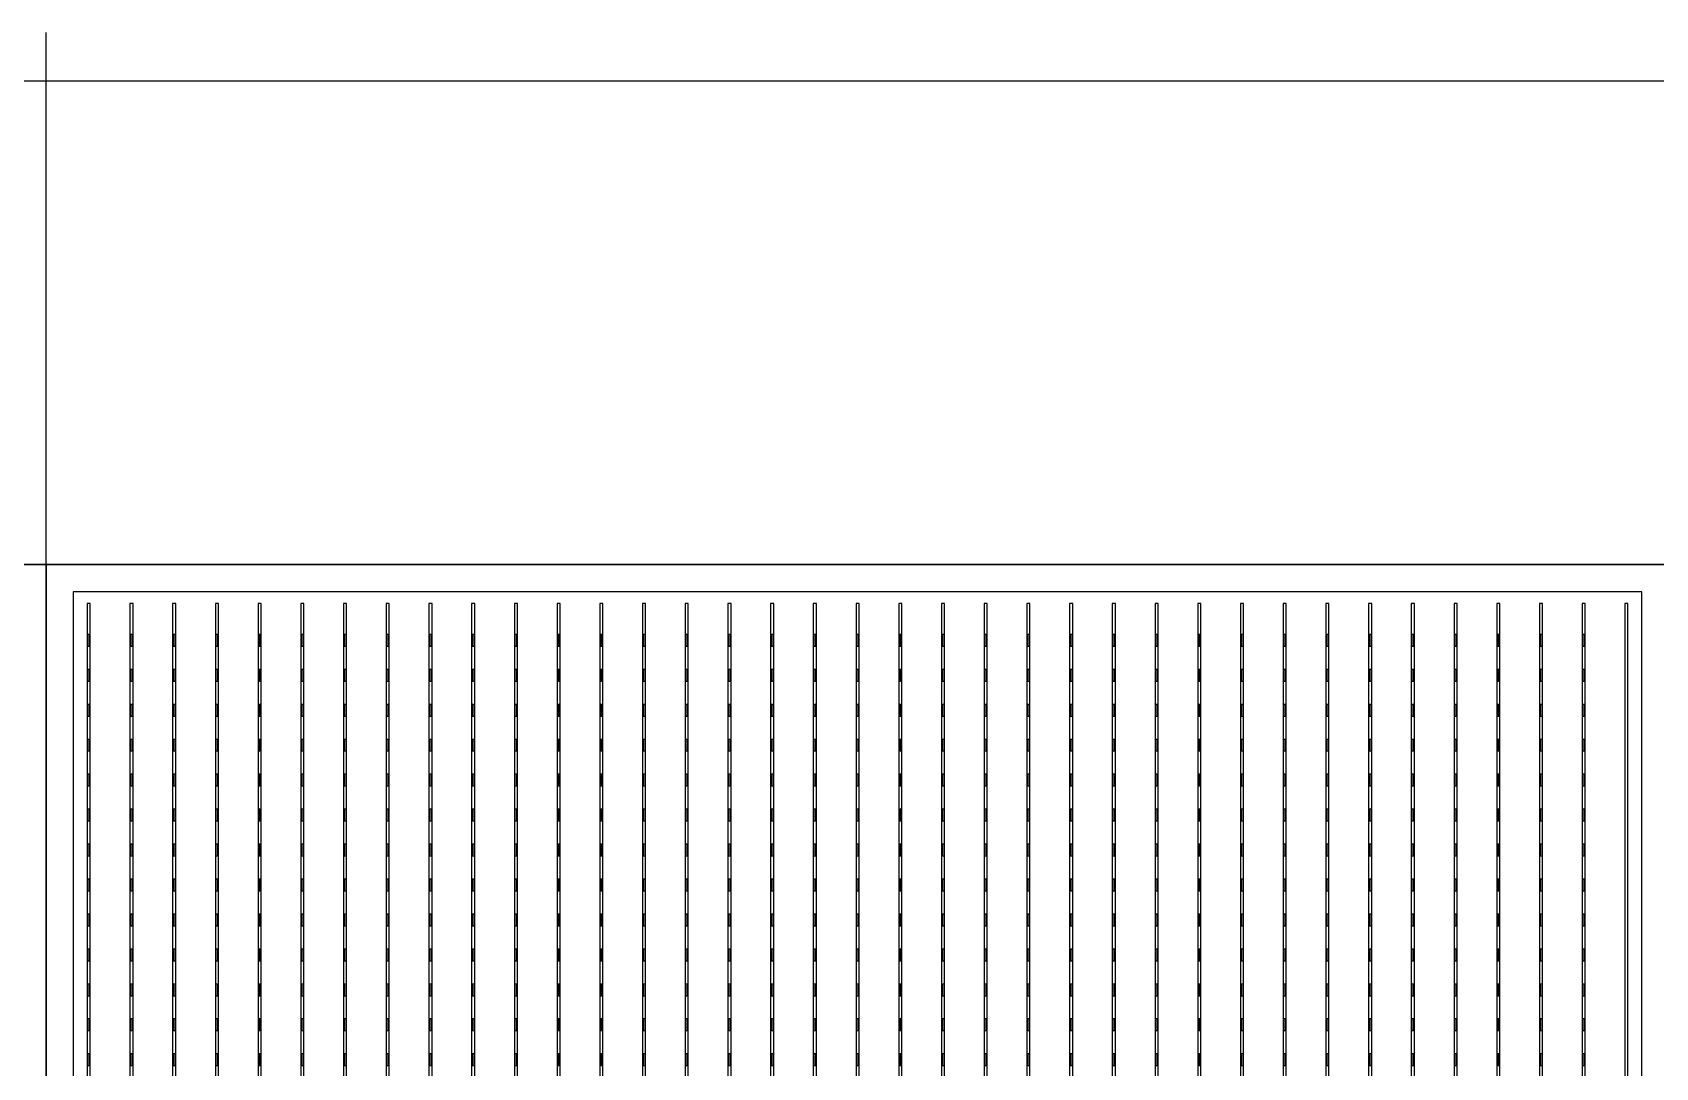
# Model space of a CAD drawing. Header units: millimetres. Extents: x -18 to 142, y -7 to 153.
# Drawn here: x 61.99 to 82.89, y 139.32 to 152.65 of the extents above; entities that cross this region are included whole.
import ezdxf

# ---------------------------------------------------------------- set-up
doc = ezdxf.new("R2010")
doc.units = ezdxf.units.MM
for name, color, linetype in [('CELLS', 5, 'Continuous'), ('CONTACT_PADS', 2, 'Continuous'), ('DICING', 4, 'Continuous'), ('FINGERS', 1, 'Continuous'), ('INSULATION', 2, 'Continuous'), ('WAFER', 1, 'Continuous')]:
    doc.layers.add(name, color=color, linetype=linetype)

msp = doc.modelspace()

# ---------------------------------------------------------------- linework, layer by layer
at = {"layer": 'CELLS'}
for points in [[(62.17, 124.9), (62.17, 145.8), (41.27, 145.8), (41.27, 124.9), (62.17, 124.9)], [(83.07, 124.9), (83.07, 145.8), (62.17, 145.8), (62.17, 124.9), (83.07, 124.9)]]:
    msp.add_lwpolyline(points, close=True, dxfattribs=at)
at = {"layer": 'CONTACT_PADS'}
for points in [[(62.733, 144.75), (62.733, 144.9), (62.708, 144.9), (62.708, 144.75), (62.733, 144.75)], [(63.283, 144.75), (63.283, 144.9), (63.258, 144.9), (63.258, 144.75), (63.283, 144.75)], [(63.833, 144.75), (63.833, 144.9), (63.808, 144.9), (63.808, 144.75), (63.833, 144.75)], [(64.383, 144.75), (64.383, 144.9), (64.358, 144.9), (64.358, 144.75), (64.383, 144.75)], [(64.933, 144.75), (64.933, 144.9), (64.908, 144.9), (64.908, 144.75), (64.933, 144.75)], [(65.483, 144.75), (65.483, 144.9), (65.458, 144.9), (65.458, 144.75), (65.483, 144.75)], [(66.033, 144.75), (66.033, 144.9), (66.008, 144.9), (66.008, 144.75), (66.033, 144.75)], [(66.583, 144.75), (66.583, 144.9), (66.558, 144.9), (66.558, 144.75), (66.583, 144.75)], [(67.133, 144.75), (67.133, 144.9), (67.108, 144.9), (67.108, 144.75), (67.133, 144.75)], [(67.683, 144.75), (67.683, 144.9), (67.658, 144.9), (67.658, 144.75), (67.683, 144.75)], [(68.233, 144.75), (68.233, 144.9), (68.208, 144.9), (68.208, 144.75), (68.233, 144.75)], [(68.783, 144.75), (68.783, 144.9), (68.758, 144.9), (68.758, 144.75), (68.783, 144.75)], [(69.333, 144.75), (69.333, 144.9), (69.308, 144.9), (69.308, 144.75), (69.333, 144.75)], [(69.883, 144.75), (69.883, 144.9), (69.858, 144.9), (69.858, 144.75), (69.883, 144.75)], [(70.433, 144.75), (70.433, 144.9), (70.408, 144.9), (70.408, 144.75), (70.433, 144.75)], [(70.983, 144.75), (70.983, 144.9), (70.958, 144.9), (70.958, 144.75), (70.983, 144.75)], [(71.533, 144.75), (71.533, 144.9), (71.508, 144.9), (71.508, 144.75), (71.533, 144.75)], [(72.083, 144.75), (72.083, 144.9), (72.058, 144.9), (72.058, 144.75), (72.083, 144.75)], [(72.633, 144.75), (72.633, 144.9), (72.608, 144.9), (72.608, 144.75), (72.633, 144.75)], [(73.183, 144.75), (73.183, 144.9), (73.158, 144.9), (73.158, 144.75), (73.183, 144.75)], [(73.733, 144.75), (73.733, 144.9), (73.708, 144.9), (73.708, 144.75), (73.733, 144.75)], [(74.283, 144.75), (74.283, 144.9), (74.258, 144.9), (74.258, 144.75), (74.283, 144.75)], [(74.833, 144.75), (74.833, 144.9), (74.808, 144.9), (74.808, 144.75), (74.833, 144.75)], [(75.383, 144.75), (75.383, 144.9), (75.358, 144.9), (75.358, 144.75), (75.383, 144.75)], [(75.933, 144.75), (75.933, 144.9), (75.908, 144.9), (75.908, 144.75), (75.933, 144.75)], [(76.483, 144.75), (76.483, 144.9), (76.458, 144.9), (76.458, 144.75), (76.483, 144.75)], [(77.033, 144.75), (77.033, 144.9), (77.008, 144.9), (77.008, 144.75), (77.033, 144.75)], [(77.583, 144.75), (77.583, 144.9), (77.558, 144.9), (77.558, 144.75), (77.583, 144.75)], [(78.133, 144.75), (78.133, 144.9), (78.108, 144.9), (78.108, 144.75), (78.133, 144.75)], [(78.683, 144.75), (78.683, 144.9), (78.658, 144.9), (78.658, 144.75), (78.683, 144.75)], [(79.233, 144.75), (79.233, 144.9), (79.208, 144.9), (79.208, 144.75), (79.233, 144.75)], [(79.783, 144.75), (79.783, 144.9), (79.758, 144.9), (79.758, 144.75), (79.783, 144.75)], [(80.333, 144.75), (80.333, 144.9), (80.308, 144.9), (80.308, 144.75), (80.333, 144.75)], [(80.883, 144.75), (80.883, 144.9), (80.858, 144.9), (80.858, 144.75), (80.883, 144.75)], [(81.433, 144.75), (81.433, 144.9), (81.408, 144.9), (81.408, 144.75), (81.433, 144.75)], [(81.983, 144.75), (81.983, 144.9), (81.958, 144.9), (81.958, 144.75), (81.983, 144.75)], [(62.733, 144.3), (62.733, 144.45), (62.708, 144.45), (62.708, 144.3), (62.733, 144.3)], [(63.283, 144.3), (63.283, 144.45), (63.258, 144.45), (63.258, 144.3), (63.283, 144.3)], [(63.833, 144.3), (63.833, 144.45), (63.808, 144.45), (63.808, 144.3), (63.833, 144.3)], [(64.383, 144.3), (64.383, 144.45), (64.358, 144.45), (64.358, 144.3), (64.383, 144.3)], [(64.933, 144.3), (64.933, 144.45), (64.908, 144.45), (64.908, 144.3), (64.933, 144.3)], [(65.483, 144.3), (65.483, 144.45), (65.458, 144.45), (65.458, 144.3), (65.483, 144.3)], [(66.033, 144.3), (66.033, 144.45), (66.008, 144.45), (66.008, 144.3), (66.033, 144.3)], [(66.583, 144.3), (66.583, 144.45), (66.558, 144.45), (66.558, 144.3), (66.583, 144.3)], [(67.133, 144.3), (67.133, 144.45), (67.108, 144.45), (67.108, 144.3), (67.133, 144.3)], [(67.683, 144.3), (67.683, 144.45), (67.658, 144.45), (67.658, 144.3), (67.683, 144.3)], [(68.233, 144.3), (68.233, 144.45), (68.208, 144.45), (68.208, 144.3), (68.233, 144.3)], [(68.783, 144.3), (68.783, 144.45), (68.758, 144.45), (68.758, 144.3), (68.783, 144.3)], [(69.333, 144.3), (69.333, 144.45), (69.308, 144.45), (69.308, 144.3), (69.333, 144.3)], [(69.883, 144.3), (69.883, 144.45), (69.858, 144.45), (69.858, 144.3), (69.883, 144.3)], [(70.433, 144.3), (70.433, 144.45), (70.408, 144.45), (70.408, 144.3), (70.433, 144.3)], [(70.983, 144.3), (70.983, 144.45), (70.958, 144.45), (70.958, 144.3), (70.983, 144.3)], [(71.533, 144.3), (71.533, 144.45), (71.508, 144.45), (71.508, 144.3), (71.533, 144.3)], [(72.083, 144.3), (72.083, 144.45), (72.058, 144.45), (72.058, 144.3), (72.083, 144.3)], [(72.633, 144.3), (72.633, 144.45), (72.608, 144.45), (72.608, 144.3), (72.633, 144.3)], [(73.183, 144.3), (73.183, 144.45), (73.158, 144.45), (73.158, 144.3), (73.183, 144.3)], [(73.733, 144.3), (73.733, 144.45), (73.708, 144.45), (73.708, 144.3), (73.733, 144.3)], [(74.283, 144.3), (74.283, 144.45), (74.258, 144.45), (74.258, 144.3), (74.283, 144.3)], [(74.833, 144.3), (74.833, 144.45), (74.808, 144.45), (74.808, 144.3), (74.833, 144.3)], [(75.383, 144.3), (75.383, 144.45), (75.358, 144.45), (75.358, 144.3), (75.383, 144.3)], [(75.933, 144.3), (75.933, 144.45), (75.908, 144.45), (75.908, 144.3), (75.933, 144.3)], [(76.483, 144.3), (76.483, 144.45), (76.458, 144.45), (76.458, 144.3), (76.483, 144.3)], [(77.033, 144.3), (77.033, 144.45), (77.008, 144.45), (77.008, 144.3), (77.033, 144.3)], [(77.583, 144.3), (77.583, 144.45), (77.558, 144.45), (77.558, 144.3), (77.583, 144.3)], [(78.133, 144.3), (78.133, 144.45), (78.108, 144.45), (78.108, 144.3), (78.133, 144.3)], [(78.683, 144.3), (78.683, 144.45), (78.658, 144.45), (78.658, 144.3), (78.683, 144.3)], [(79.233, 144.3), (79.233, 144.45), (79.208, 144.45), (79.208, 144.3), (79.233, 144.3)], [(79.783, 144.3), (79.783, 144.45), (79.758, 144.45), (79.758, 144.3), (79.783, 144.3)], [(80.333, 144.3), (80.333, 144.45), (80.308, 144.45), (80.308, 144.3), (80.333, 144.3)], [(80.883, 144.3), (80.883, 144.45), (80.858, 144.45), (80.858, 144.3), (80.883, 144.3)], [(81.433, 144.3), (81.433, 144.45), (81.408, 144.45), (81.408, 144.3), (81.433, 144.3)], [(81.983, 144.3), (81.983, 144.45), (81.958, 144.45), (81.958, 144.3), (81.983, 144.3)], [(62.733, 143.85), (62.733, 144), (62.708, 144), (62.708, 143.85), (62.733, 143.85)], [(63.283, 143.85), (63.283, 144), (63.258, 144), (63.258, 143.85), (63.283, 143.85)], [(63.833, 143.85), (63.833, 144), (63.808, 144), (63.808, 143.85), (63.833, 143.85)], [(64.383, 143.85), (64.383, 144), (64.358, 144), (64.358, 143.85), (64.383, 143.85)], [(64.933, 143.85), (64.933, 144), (64.908, 144), (64.908, 143.85), (64.933, 143.85)], [(65.483, 143.85), (65.483, 144), (65.458, 144), (65.458, 143.85), (65.483, 143.85)], [(66.033, 143.85), (66.033, 144), (66.008, 144), (66.008, 143.85), (66.033, 143.85)], [(66.583, 143.85), (66.583, 144), (66.558, 144), (66.558, 143.85), (66.583, 143.85)], [(67.133, 143.85), (67.133, 144), (67.108, 144), (67.108, 143.85), (67.133, 143.85)], [(67.683, 143.85), (67.683, 144), (67.658, 144), (67.658, 143.85), (67.683, 143.85)], [(68.233, 143.85), (68.233, 144), (68.208, 144), (68.208, 143.85), (68.233, 143.85)], [(68.783, 143.85), (68.783, 144), (68.758, 144), (68.758, 143.85), (68.783, 143.85)], [(69.333, 143.85), (69.333, 144), (69.308, 144), (69.308, 143.85), (69.333, 143.85)], [(69.883, 143.85), (69.883, 144), (69.858, 144), (69.858, 143.85), (69.883, 143.85)], [(70.433, 143.85), (70.433, 144), (70.408, 144), (70.408, 143.85), (70.433, 143.85)], [(70.983, 143.85), (70.983, 144), (70.958, 144), (70.958, 143.85), (70.983, 143.85)], [(71.533, 143.85), (71.533, 144), (71.508, 144), (71.508, 143.85), (71.533, 143.85)], [(72.083, 143.85), (72.083, 144), (72.058, 144), (72.058, 143.85), (72.083, 143.85)], [(72.633, 143.85), (72.633, 144), (72.608, 144), (72.608, 143.85), (72.633, 143.85)], [(73.183, 143.85), (73.183, 144), (73.158, 144), (73.158, 143.85), (73.183, 143.85)], [(73.733, 143.85), (73.733, 144), (73.708, 144), (73.708, 143.85), (73.733, 143.85)], [(74.283, 143.85), (74.283, 144), (74.258, 144), (74.258, 143.85), (74.283, 143.85)], [(74.833, 143.85), (74.833, 144), (74.808, 144), (74.808, 143.85), (74.833, 143.85)], [(75.383, 143.85), (75.383, 144), (75.358, 144), (75.358, 143.85), (75.383, 143.85)], [(75.933, 143.85), (75.933, 144), (75.908, 144), (75.908, 143.85), (75.933, 143.85)], [(76.483, 143.85), (76.483, 144), (76.458, 144), (76.458, 143.85), (76.483, 143.85)], [(77.033, 143.85), (77.033, 144), (77.008, 144), (77.008, 143.85), (77.033, 143.85)], [(77.583, 143.85), (77.583, 144), (77.558, 144), (77.558, 143.85), (77.583, 143.85)], [(78.133, 143.85), (78.133, 144), (78.108, 144), (78.108, 143.85), (78.133, 143.85)], [(78.683, 143.85), (78.683, 144), (78.658, 144), (78.658, 143.85), (78.683, 143.85)], [(79.233, 143.85), (79.233, 144), (79.208, 144), (79.208, 143.85), (79.233, 143.85)], [(79.783, 143.85), (79.783, 144), (79.758, 144), (79.758, 143.85), (79.783, 143.85)], [(80.333, 143.85), (80.333, 144), (80.308, 144), (80.308, 143.85), (80.333, 143.85)], [(80.883, 143.85), (80.883, 144), (80.858, 144), (80.858, 143.85), (80.883, 143.85)], [(81.433, 143.85), (81.433, 144), (81.408, 144), (81.408, 143.85), (81.433, 143.85)], [(81.983, 143.85), (81.983, 144), (81.958, 144), (81.958, 143.85), (81.983, 143.85)], [(62.733, 143.4), (62.733, 143.55), (62.708, 143.55), (62.708, 143.4), (62.733, 143.4)], [(63.283, 143.4), (63.283, 143.55), (63.258, 143.55), (63.258, 143.4), (63.283, 143.4)], [(63.833, 143.4), (63.833, 143.55), (63.808, 143.55), (63.808, 143.4), (63.833, 143.4)], [(64.383, 143.4), (64.383, 143.55), (64.358, 143.55), (64.358, 143.4), (64.383, 143.4)], [(64.933, 143.4), (64.933, 143.55), (64.908, 143.55), (64.908, 143.4), (64.933, 143.4)], [(65.483, 143.4), (65.483, 143.55), (65.458, 143.55), (65.458, 143.4), (65.483, 143.4)], [(66.033, 143.4), (66.033, 143.55), (66.008, 143.55), (66.008, 143.4), (66.033, 143.4)], [(66.583, 143.4), (66.583, 143.55), (66.558, 143.55), (66.558, 143.4), (66.583, 143.4)], [(67.133, 143.4), (67.133, 143.55), (67.108, 143.55), (67.108, 143.4), (67.133, 143.4)], [(67.683, 143.4), (67.683, 143.55), (67.658, 143.55), (67.658, 143.4), (67.683, 143.4)], [(68.233, 143.4), (68.233, 143.55), (68.208, 143.55), (68.208, 143.4), (68.233, 143.4)], [(68.783, 143.4), (68.783, 143.55), (68.758, 143.55), (68.758, 143.4), (68.783, 143.4)], [(69.333, 143.4), (69.333, 143.55), (69.308, 143.55), (69.308, 143.4), (69.333, 143.4)], [(69.883, 143.4), (69.883, 143.55), (69.858, 143.55), (69.858, 143.4), (69.883, 143.4)], [(70.433, 143.4), (70.433, 143.55), (70.408, 143.55), (70.408, 143.4), (70.433, 143.4)], [(70.983, 143.4), (70.983, 143.55), (70.958, 143.55), (70.958, 143.4), (70.983, 143.4)], [(71.533, 143.4), (71.533, 143.55), (71.508, 143.55), (71.508, 143.4), (71.533, 143.4)], [(72.083, 143.4), (72.083, 143.55), (72.058, 143.55), (72.058, 143.4), (72.083, 143.4)], [(72.633, 143.4), (72.633, 143.55), (72.608, 143.55), (72.608, 143.4), (72.633, 143.4)], [(73.183, 143.4), (73.183, 143.55), (73.158, 143.55), (73.158, 143.4), (73.183, 143.4)], [(73.733, 143.4), (73.733, 143.55), (73.708, 143.55), (73.708, 143.4), (73.733, 143.4)], [(74.283, 143.4), (74.283, 143.55), (74.258, 143.55), (74.258, 143.4), (74.283, 143.4)], [(74.833, 143.4), (74.833, 143.55), (74.808, 143.55), (74.808, 143.4), (74.833, 143.4)], [(75.383, 143.4), (75.383, 143.55), (75.358, 143.55), (75.358, 143.4), (75.383, 143.4)], [(75.933, 143.4), (75.933, 143.55), (75.908, 143.55), (75.908, 143.4), (75.933, 143.4)], [(76.483, 143.4), (76.483, 143.55), (76.458, 143.55), (76.458, 143.4), (76.483, 143.4)], [(77.033, 143.4), (77.033, 143.55), (77.008, 143.55), (77.008, 143.4), (77.033, 143.4)], [(77.583, 143.4), (77.583, 143.55), (77.558, 143.55), (77.558, 143.4), (77.583, 143.4)], [(78.133, 143.4), (78.133, 143.55), (78.108, 143.55), (78.108, 143.4), (78.133, 143.4)], [(78.683, 143.4), (78.683, 143.55), (78.658, 143.55), (78.658, 143.4), (78.683, 143.4)], [(79.233, 143.4), (79.233, 143.55), (79.208, 143.55), (79.208, 143.4), (79.233, 143.4)], [(79.783, 143.4), (79.783, 143.55), (79.758, 143.55), (79.758, 143.4), (79.783, 143.4)], [(80.333, 143.4), (80.333, 143.55), (80.308, 143.55), (80.308, 143.4), (80.333, 143.4)], [(80.883, 143.4), (80.883, 143.55), (80.858, 143.55), (80.858, 143.4), (80.883, 143.4)], [(81.433, 143.4), (81.433, 143.55), (81.408, 143.55), (81.408, 143.4), (81.433, 143.4)], [(81.983, 143.4), (81.983, 143.55), (81.958, 143.55), (81.958, 143.4), (81.983, 143.4)], [(62.733, 142.95), (62.733, 143.1), (62.708, 143.1), (62.708, 142.95), (62.733, 142.95)], [(63.283, 142.95), (63.283, 143.1), (63.258, 143.1), (63.258, 142.95), (63.283, 142.95)], [(63.833, 142.95), (63.833, 143.1), (63.808, 143.1), (63.808, 142.95), (63.833, 142.95)], [(64.383, 142.95), (64.383, 143.1), (64.358, 143.1), (64.358, 142.95), (64.383, 142.95)], [(64.933, 142.95), (64.933, 143.1), (64.908, 143.1), (64.908, 142.95), (64.933, 142.95)], [(65.483, 142.95), (65.483, 143.1), (65.458, 143.1), (65.458, 142.95), (65.483, 142.95)], [(66.033, 142.95), (66.033, 143.1), (66.008, 143.1), (66.008, 142.95), (66.033, 142.95)], [(66.583, 142.95), (66.583, 143.1), (66.558, 143.1), (66.558, 142.95), (66.583, 142.95)], [(67.133, 142.95), (67.133, 143.1), (67.108, 143.1), (67.108, 142.95), (67.133, 142.95)], [(67.683, 142.95), (67.683, 143.1), (67.658, 143.1), (67.658, 142.95), (67.683, 142.95)], [(68.233, 142.95), (68.233, 143.1), (68.208, 143.1), (68.208, 142.95), (68.233, 142.95)], [(68.783, 142.95), (68.783, 143.1), (68.758, 143.1), (68.758, 142.95), (68.783, 142.95)], [(69.333, 142.95), (69.333, 143.1), (69.308, 143.1), (69.308, 142.95), (69.333, 142.95)], [(69.883, 142.95), (69.883, 143.1), (69.858, 143.1), (69.858, 142.95), (69.883, 142.95)], [(70.433, 142.95), (70.433, 143.1), (70.408, 143.1), (70.408, 142.95), (70.433, 142.95)], [(70.983, 142.95), (70.983, 143.1), (70.958, 143.1), (70.958, 142.95), (70.983, 142.95)], [(71.533, 142.95), (71.533, 143.1), (71.508, 143.1), (71.508, 142.95), (71.533, 142.95)], [(72.083, 142.95), (72.083, 143.1), (72.058, 143.1), (72.058, 142.95), (72.083, 142.95)], [(72.633, 142.95), (72.633, 143.1), (72.608, 143.1), (72.608, 142.95), (72.633, 142.95)], [(73.183, 142.95), (73.183, 143.1), (73.158, 143.1), (73.158, 142.95), (73.183, 142.95)], [(73.733, 142.95), (73.733, 143.1), (73.708, 143.1), (73.708, 142.95), (73.733, 142.95)], [(74.283, 142.95), (74.283, 143.1), (74.258, 143.1), (74.258, 142.95), (74.283, 142.95)], [(74.833, 142.95), (74.833, 143.1), (74.808, 143.1), (74.808, 142.95), (74.833, 142.95)], [(75.383, 142.95), (75.383, 143.1), (75.358, 143.1), (75.358, 142.95), (75.383, 142.95)], [(75.933, 142.95), (75.933, 143.1), (75.908, 143.1), (75.908, 142.95), (75.933, 142.95)], [(76.483, 142.95), (76.483, 143.1), (76.458, 143.1), (76.458, 142.95), (76.483, 142.95)], [(77.033, 142.95), (77.033, 143.1), (77.008, 143.1), (77.008, 142.95), (77.033, 142.95)], [(77.583, 142.95), (77.583, 143.1), (77.558, 143.1), (77.558, 142.95), (77.583, 142.95)], [(78.133, 142.95), (78.133, 143.1), (78.108, 143.1), (78.108, 142.95), (78.133, 142.95)], [(78.683, 142.95), (78.683, 143.1), (78.658, 143.1), (78.658, 142.95), (78.683, 142.95)], [(79.233, 142.95), (79.233, 143.1), (79.208, 143.1), (79.208, 142.95), (79.233, 142.95)], [(79.783, 142.95), (79.783, 143.1), (79.758, 143.1), (79.758, 142.95), (79.783, 142.95)], [(80.333, 142.95), (80.333, 143.1), (80.308, 143.1), (80.308, 142.95), (80.333, 142.95)], [(80.883, 142.95), (80.883, 143.1), (80.858, 143.1), (80.858, 142.95), (80.883, 142.95)], [(81.433, 142.95), (81.433, 143.1), (81.408, 143.1), (81.408, 142.95), (81.433, 142.95)], [(81.983, 142.95), (81.983, 143.1), (81.958, 143.1), (81.958, 142.95), (81.983, 142.95)], [(62.733, 142.5), (62.733, 142.65), (62.708, 142.65), (62.708, 142.5), (62.733, 142.5)], [(63.283, 142.5), (63.283, 142.65), (63.258, 142.65), (63.258, 142.5), (63.283, 142.5)], [(63.833, 142.5), (63.833, 142.65), (63.808, 142.65), (63.808, 142.5), (63.833, 142.5)], [(64.383, 142.5), (64.383, 142.65), (64.358, 142.65), (64.358, 142.5), (64.383, 142.5)], [(64.933, 142.5), (64.933, 142.65), (64.908, 142.65), (64.908, 142.5), (64.933, 142.5)], [(65.483, 142.5), (65.483, 142.65), (65.458, 142.65), (65.458, 142.5), (65.483, 142.5)], [(66.033, 142.5), (66.033, 142.65), (66.008, 142.65), (66.008, 142.5), (66.033, 142.5)], [(66.583, 142.5), (66.583, 142.65), (66.558, 142.65), (66.558, 142.5), (66.583, 142.5)], [(67.133, 142.5), (67.133, 142.65), (67.108, 142.65), (67.108, 142.5), (67.133, 142.5)], [(67.683, 142.5), (67.683, 142.65), (67.658, 142.65), (67.658, 142.5), (67.683, 142.5)], [(68.233, 142.5), (68.233, 142.65), (68.208, 142.65), (68.208, 142.5), (68.233, 142.5)], [(68.783, 142.5), (68.783, 142.65), (68.758, 142.65), (68.758, 142.5), (68.783, 142.5)], [(69.333, 142.5), (69.333, 142.65), (69.308, 142.65), (69.308, 142.5), (69.333, 142.5)], [(69.883, 142.5), (69.883, 142.65), (69.858, 142.65), (69.858, 142.5), (69.883, 142.5)], [(70.433, 142.5), (70.433, 142.65), (70.408, 142.65), (70.408, 142.5), (70.433, 142.5)], [(70.983, 142.5), (70.983, 142.65), (70.958, 142.65), (70.958, 142.5), (70.983, 142.5)], [(71.533, 142.5), (71.533, 142.65), (71.508, 142.65), (71.508, 142.5), (71.533, 142.5)], [(72.083, 142.5), (72.083, 142.65), (72.058, 142.65), (72.058, 142.5), (72.083, 142.5)], [(72.633, 142.5), (72.633, 142.65), (72.608, 142.65), (72.608, 142.5), (72.633, 142.5)], [(73.183, 142.5), (73.183, 142.65), (73.158, 142.65), (73.158, 142.5), (73.183, 142.5)], [(73.733, 142.5), (73.733, 142.65), (73.708, 142.65), (73.708, 142.5), (73.733, 142.5)], [(74.283, 142.5), (74.283, 142.65), (74.258, 142.65), (74.258, 142.5), (74.283, 142.5)], [(74.833, 142.5), (74.833, 142.65), (74.808, 142.65), (74.808, 142.5), (74.833, 142.5)], [(75.383, 142.5), (75.383, 142.65), (75.358, 142.65), (75.358, 142.5), (75.383, 142.5)], [(75.933, 142.5), (75.933, 142.65), (75.908, 142.65), (75.908, 142.5), (75.933, 142.5)], [(76.483, 142.5), (76.483, 142.65), (76.458, 142.65), (76.458, 142.5), (76.483, 142.5)], [(77.033, 142.5), (77.033, 142.65), (77.008, 142.65), (77.008, 142.5), (77.033, 142.5)], [(77.583, 142.5), (77.583, 142.65), (77.558, 142.65), (77.558, 142.5), (77.583, 142.5)], [(78.133, 142.5), (78.133, 142.65), (78.108, 142.65), (78.108, 142.5), (78.133, 142.5)], [(78.683, 142.5), (78.683, 142.65), (78.658, 142.65), (78.658, 142.5), (78.683, 142.5)], [(79.233, 142.5), (79.233, 142.65), (79.208, 142.65), (79.208, 142.5), (79.233, 142.5)], [(79.783, 142.5), (79.783, 142.65), (79.758, 142.65), (79.758, 142.5), (79.783, 142.5)], [(80.333, 142.5), (80.333, 142.65), (80.308, 142.65), (80.308, 142.5), (80.333, 142.5)], [(80.883, 142.5), (80.883, 142.65), (80.858, 142.65), (80.858, 142.5), (80.883, 142.5)], [(81.433, 142.5), (81.433, 142.65), (81.408, 142.65), (81.408, 142.5), (81.433, 142.5)], [(81.983, 142.5), (81.983, 142.65), (81.958, 142.65), (81.958, 142.5), (81.983, 142.5)], [(62.733, 142.05), (62.733, 142.2), (62.708, 142.2), (62.708, 142.05), (62.733, 142.05)], [(63.283, 142.05), (63.283, 142.2), (63.258, 142.2), (63.258, 142.05), (63.283, 142.05)], [(63.833, 142.05), (63.833, 142.2), (63.808, 142.2), (63.808, 142.05), (63.833, 142.05)], [(64.383, 142.05), (64.383, 142.2), (64.358, 142.2), (64.358, 142.05), (64.383, 142.05)], [(64.933, 142.05), (64.933, 142.2), (64.908, 142.2), (64.908, 142.05), (64.933, 142.05)], [(65.483, 142.05), (65.483, 142.2), (65.458, 142.2), (65.458, 142.05), (65.483, 142.05)], [(66.033, 142.05), (66.033, 142.2), (66.008, 142.2), (66.008, 142.05), (66.033, 142.05)], [(66.583, 142.05), (66.583, 142.2), (66.558, 142.2), (66.558, 142.05), (66.583, 142.05)], [(67.133, 142.05), (67.133, 142.2), (67.108, 142.2), (67.108, 142.05), (67.133, 142.05)], [(67.683, 142.05), (67.683, 142.2), (67.658, 142.2), (67.658, 142.05), (67.683, 142.05)], [(68.233, 142.05), (68.233, 142.2), (68.208, 142.2), (68.208, 142.05), (68.233, 142.05)], [(68.783, 142.05), (68.783, 142.2), (68.758, 142.2), (68.758, 142.05), (68.783, 142.05)], [(69.333, 142.05), (69.333, 142.2), (69.308, 142.2), (69.308, 142.05), (69.333, 142.05)], [(69.883, 142.05), (69.883, 142.2), (69.858, 142.2), (69.858, 142.05), (69.883, 142.05)], [(70.433, 142.05), (70.433, 142.2), (70.408, 142.2), (70.408, 142.05), (70.433, 142.05)], [(70.983, 142.05), (70.983, 142.2), (70.958, 142.2), (70.958, 142.05), (70.983, 142.05)], [(71.533, 142.05), (71.533, 142.2), (71.508, 142.2), (71.508, 142.05), (71.533, 142.05)], [(72.083, 142.05), (72.083, 142.2), (72.058, 142.2), (72.058, 142.05), (72.083, 142.05)], [(72.633, 142.05), (72.633, 142.2), (72.608, 142.2), (72.608, 142.05), (72.633, 142.05)], [(73.183, 142.05), (73.183, 142.2), (73.158, 142.2), (73.158, 142.05), (73.183, 142.05)], [(73.733, 142.05), (73.733, 142.2), (73.708, 142.2), (73.708, 142.05), (73.733, 142.05)], [(74.283, 142.05), (74.283, 142.2), (74.258, 142.2), (74.258, 142.05), (74.283, 142.05)], [(74.833, 142.05), (74.833, 142.2), (74.808, 142.2), (74.808, 142.05), (74.833, 142.05)], [(75.383, 142.05), (75.383, 142.2), (75.358, 142.2), (75.358, 142.05), (75.383, 142.05)], [(75.933, 142.05), (75.933, 142.2), (75.908, 142.2), (75.908, 142.05), (75.933, 142.05)], [(76.483, 142.05), (76.483, 142.2), (76.458, 142.2), (76.458, 142.05), (76.483, 142.05)], [(77.033, 142.05), (77.033, 142.2), (77.008, 142.2), (77.008, 142.05), (77.033, 142.05)], [(77.583, 142.05), (77.583, 142.2), (77.558, 142.2), (77.558, 142.05), (77.583, 142.05)], [(78.133, 142.05), (78.133, 142.2), (78.108, 142.2), (78.108, 142.05), (78.133, 142.05)], [(78.683, 142.05), (78.683, 142.2), (78.658, 142.2), (78.658, 142.05), (78.683, 142.05)], [(79.233, 142.05), (79.233, 142.2), (79.208, 142.2), (79.208, 142.05), (79.233, 142.05)], [(79.783, 142.05), (79.783, 142.2), (79.758, 142.2), (79.758, 142.05), (79.783, 142.05)], [(80.333, 142.05), (80.333, 142.2), (80.308, 142.2), (80.308, 142.05), (80.333, 142.05)], [(80.883, 142.05), (80.883, 142.2), (80.858, 142.2), (80.858, 142.05), (80.883, 142.05)], [(81.433, 142.05), (81.433, 142.2), (81.408, 142.2), (81.408, 142.05), (81.433, 142.05)], [(81.983, 142.05), (81.983, 142.2), (81.958, 142.2), (81.958, 142.05), (81.983, 142.05)], [(62.733, 141.6), (62.733, 141.75), (62.708, 141.75), (62.708, 141.6), (62.733, 141.6)], [(63.283, 141.6), (63.283, 141.75), (63.258, 141.75), (63.258, 141.6), (63.283, 141.6)], [(63.833, 141.6), (63.833, 141.75), (63.808, 141.75), (63.808, 141.6), (63.833, 141.6)], [(64.383, 141.6), (64.383, 141.75), (64.358, 141.75), (64.358, 141.6), (64.383, 141.6)], [(64.933, 141.6), (64.933, 141.75), (64.908, 141.75), (64.908, 141.6), (64.933, 141.6)], [(65.483, 141.6), (65.483, 141.75), (65.458, 141.75), (65.458, 141.6), (65.483, 141.6)], [(66.033, 141.6), (66.033, 141.75), (66.008, 141.75), (66.008, 141.6), (66.033, 141.6)], [(66.583, 141.6), (66.583, 141.75), (66.558, 141.75), (66.558, 141.6), (66.583, 141.6)], [(67.133, 141.6), (67.133, 141.75), (67.108, 141.75), (67.108, 141.6), (67.133, 141.6)], [(67.683, 141.6), (67.683, 141.75), (67.658, 141.75), (67.658, 141.6), (67.683, 141.6)], [(68.233, 141.6), (68.233, 141.75), (68.208, 141.75), (68.208, 141.6), (68.233, 141.6)], [(68.783, 141.6), (68.783, 141.75), (68.758, 141.75), (68.758, 141.6), (68.783, 141.6)], [(69.333, 141.6), (69.333, 141.75), (69.308, 141.75), (69.308, 141.6), (69.333, 141.6)], [(69.883, 141.6), (69.883, 141.75), (69.858, 141.75), (69.858, 141.6), (69.883, 141.6)], [(70.433, 141.6), (70.433, 141.75), (70.408, 141.75), (70.408, 141.6), (70.433, 141.6)], [(70.983, 141.6), (70.983, 141.75), (70.958, 141.75), (70.958, 141.6), (70.983, 141.6)], [(71.533, 141.6), (71.533, 141.75), (71.508, 141.75), (71.508, 141.6), (71.533, 141.6)], [(72.083, 141.6), (72.083, 141.75), (72.058, 141.75), (72.058, 141.6), (72.083, 141.6)], [(72.633, 141.6), (72.633, 141.75), (72.608, 141.75), (72.608, 141.6), (72.633, 141.6)], [(73.183, 141.6), (73.183, 141.75), (73.158, 141.75), (73.158, 141.6), (73.183, 141.6)], [(73.733, 141.6), (73.733, 141.75), (73.708, 141.75), (73.708, 141.6), (73.733, 141.6)], [(74.283, 141.6), (74.283, 141.75), (74.258, 141.75), (74.258, 141.6), (74.283, 141.6)], [(74.833, 141.6), (74.833, 141.75), (74.808, 141.75), (74.808, 141.6), (74.833, 141.6)], [(75.383, 141.6), (75.383, 141.75), (75.358, 141.75), (75.358, 141.6), (75.383, 141.6)], [(75.933, 141.6), (75.933, 141.75), (75.908, 141.75), (75.908, 141.6), (75.933, 141.6)], [(76.483, 141.6), (76.483, 141.75), (76.458, 141.75), (76.458, 141.6), (76.483, 141.6)], [(77.033, 141.6), (77.033, 141.75), (77.008, 141.75), (77.008, 141.6), (77.033, 141.6)], [(77.583, 141.6), (77.583, 141.75), (77.558, 141.75), (77.558, 141.6), (77.583, 141.6)], [(78.133, 141.6), (78.133, 141.75), (78.108, 141.75), (78.108, 141.6), (78.133, 141.6)], [(78.683, 141.6), (78.683, 141.75), (78.658, 141.75), (78.658, 141.6), (78.683, 141.6)], [(79.233, 141.6), (79.233, 141.75), (79.208, 141.75), (79.208, 141.6), (79.233, 141.6)], [(79.783, 141.6), (79.783, 141.75), (79.758, 141.75), (79.758, 141.6), (79.783, 141.6)], [(80.333, 141.6), (80.333, 141.75), (80.308, 141.75), (80.308, 141.6), (80.333, 141.6)], [(80.883, 141.6), (80.883, 141.75), (80.858, 141.75), (80.858, 141.6), (80.883, 141.6)], [(81.433, 141.6), (81.433, 141.75), (81.408, 141.75), (81.408, 141.6), (81.433, 141.6)], [(81.983, 141.6), (81.983, 141.75), (81.958, 141.75), (81.958, 141.6), (81.983, 141.6)], [(62.733, 141.15), (62.733, 141.3), (62.708, 141.3), (62.708, 141.15), (62.733, 141.15)], [(63.283, 141.15), (63.283, 141.3), (63.258, 141.3), (63.258, 141.15), (63.283, 141.15)], [(63.833, 141.15), (63.833, 141.3), (63.808, 141.3), (63.808, 141.15), (63.833, 141.15)], [(64.383, 141.15), (64.383, 141.3), (64.358, 141.3), (64.358, 141.15), (64.383, 141.15)], [(64.933, 141.15), (64.933, 141.3), (64.908, 141.3), (64.908, 141.15), (64.933, 141.15)], [(65.483, 141.15), (65.483, 141.3), (65.458, 141.3), (65.458, 141.15), (65.483, 141.15)], [(66.033, 141.15), (66.033, 141.3), (66.008, 141.3), (66.008, 141.15), (66.033, 141.15)], [(66.583, 141.15), (66.583, 141.3), (66.558, 141.3), (66.558, 141.15), (66.583, 141.15)], [(67.133, 141.15), (67.133, 141.3), (67.108, 141.3), (67.108, 141.15), (67.133, 141.15)], [(67.683, 141.15), (67.683, 141.3), (67.658, 141.3), (67.658, 141.15), (67.683, 141.15)], [(68.233, 141.15), (68.233, 141.3), (68.208, 141.3), (68.208, 141.15), (68.233, 141.15)], [(68.783, 141.15), (68.783, 141.3), (68.758, 141.3), (68.758, 141.15), (68.783, 141.15)], [(69.333, 141.15), (69.333, 141.3), (69.308, 141.3), (69.308, 141.15), (69.333, 141.15)], [(69.883, 141.15), (69.883, 141.3), (69.858, 141.3), (69.858, 141.15), (69.883, 141.15)], [(70.433, 141.15), (70.433, 141.3), (70.408, 141.3), (70.408, 141.15), (70.433, 141.15)], [(70.983, 141.15), (70.983, 141.3), (70.958, 141.3), (70.958, 141.15), (70.983, 141.15)], [(71.533, 141.15), (71.533, 141.3), (71.508, 141.3), (71.508, 141.15), (71.533, 141.15)], [(72.083, 141.15), (72.083, 141.3), (72.058, 141.3), (72.058, 141.15), (72.083, 141.15)], [(72.633, 141.15), (72.633, 141.3), (72.608, 141.3), (72.608, 141.15), (72.633, 141.15)], [(73.183, 141.15), (73.183, 141.3), (73.158, 141.3), (73.158, 141.15), (73.183, 141.15)], [(73.733, 141.15), (73.733, 141.3), (73.708, 141.3), (73.708, 141.15), (73.733, 141.15)], [(74.283, 141.15), (74.283, 141.3), (74.258, 141.3), (74.258, 141.15), (74.283, 141.15)], [(74.833, 141.15), (74.833, 141.3), (74.808, 141.3), (74.808, 141.15), (74.833, 141.15)], [(75.383, 141.15), (75.383, 141.3), (75.358, 141.3), (75.358, 141.15), (75.383, 141.15)], [(75.933, 141.15), (75.933, 141.3), (75.908, 141.3), (75.908, 141.15), (75.933, 141.15)], [(76.483, 141.15), (76.483, 141.3), (76.458, 141.3), (76.458, 141.15), (76.483, 141.15)], [(77.033, 141.15), (77.033, 141.3), (77.008, 141.3), (77.008, 141.15), (77.033, 141.15)], [(77.583, 141.15), (77.583, 141.3), (77.558, 141.3), (77.558, 141.15), (77.583, 141.15)], [(78.133, 141.15), (78.133, 141.3), (78.108, 141.3), (78.108, 141.15), (78.133, 141.15)], [(78.683, 141.15), (78.683, 141.3), (78.658, 141.3), (78.658, 141.15), (78.683, 141.15)], [(79.233, 141.15), (79.233, 141.3), (79.208, 141.3), (79.208, 141.15), (79.233, 141.15)], [(79.783, 141.15), (79.783, 141.3), (79.758, 141.3), (79.758, 141.15), (79.783, 141.15)], [(80.333, 141.15), (80.333, 141.3), (80.308, 141.3), (80.308, 141.15), (80.333, 141.15)], [(80.883, 141.15), (80.883, 141.3), (80.858, 141.3), (80.858, 141.15), (80.883, 141.15)], [(81.433, 141.15), (81.433, 141.3), (81.408, 141.3), (81.408, 141.15), (81.433, 141.15)], [(81.983, 141.15), (81.983, 141.3), (81.958, 141.3), (81.958, 141.15), (81.983, 141.15)], [(62.733, 140.7), (62.733, 140.85), (62.708, 140.85), (62.708, 140.7), (62.733, 140.7)], [(63.283, 140.7), (63.283, 140.85), (63.258, 140.85), (63.258, 140.7), (63.283, 140.7)], [(63.833, 140.7), (63.833, 140.85), (63.808, 140.85), (63.808, 140.7), (63.833, 140.7)], [(64.383, 140.7), (64.383, 140.85), (64.358, 140.85), (64.358, 140.7), (64.383, 140.7)], [(64.933, 140.7), (64.933, 140.85), (64.908, 140.85), (64.908, 140.7), (64.933, 140.7)], [(65.483, 140.7), (65.483, 140.85), (65.458, 140.85), (65.458, 140.7), (65.483, 140.7)], [(66.033, 140.7), (66.033, 140.85), (66.008, 140.85), (66.008, 140.7), (66.033, 140.7)], [(66.583, 140.7), (66.583, 140.85), (66.558, 140.85), (66.558, 140.7), (66.583, 140.7)], [(67.133, 140.7), (67.133, 140.85), (67.108, 140.85), (67.108, 140.7), (67.133, 140.7)], [(67.683, 140.7), (67.683, 140.85), (67.658, 140.85), (67.658, 140.7), (67.683, 140.7)], [(68.233, 140.7), (68.233, 140.85), (68.208, 140.85), (68.208, 140.7), (68.233, 140.7)], [(68.783, 140.7), (68.783, 140.85), (68.758, 140.85), (68.758, 140.7), (68.783, 140.7)], [(69.333, 140.7), (69.333, 140.85), (69.308, 140.85), (69.308, 140.7), (69.333, 140.7)], [(69.883, 140.7), (69.883, 140.85), (69.858, 140.85), (69.858, 140.7), (69.883, 140.7)], [(70.433, 140.7), (70.433, 140.85), (70.408, 140.85), (70.408, 140.7), (70.433, 140.7)], [(70.983, 140.7), (70.983, 140.85), (70.958, 140.85), (70.958, 140.7), (70.983, 140.7)], [(71.533, 140.7), (71.533, 140.85), (71.508, 140.85), (71.508, 140.7), (71.533, 140.7)], [(72.083, 140.7), (72.083, 140.85), (72.058, 140.85), (72.058, 140.7), (72.083, 140.7)], [(72.633, 140.7), (72.633, 140.85), (72.608, 140.85), (72.608, 140.7), (72.633, 140.7)], [(73.183, 140.7), (73.183, 140.85), (73.158, 140.85), (73.158, 140.7), (73.183, 140.7)], [(73.733, 140.7), (73.733, 140.85), (73.708, 140.85), (73.708, 140.7), (73.733, 140.7)], [(74.283, 140.7), (74.283, 140.85), (74.258, 140.85), (74.258, 140.7), (74.283, 140.7)], [(74.833, 140.7), (74.833, 140.85), (74.808, 140.85), (74.808, 140.7), (74.833, 140.7)], [(75.383, 140.7), (75.383, 140.85), (75.358, 140.85), (75.358, 140.7), (75.383, 140.7)], [(75.933, 140.7), (75.933, 140.85), (75.908, 140.85), (75.908, 140.7), (75.933, 140.7)], [(76.483, 140.7), (76.483, 140.85), (76.458, 140.85), (76.458, 140.7), (76.483, 140.7)], [(77.033, 140.7), (77.033, 140.85), (77.008, 140.85), (77.008, 140.7), (77.033, 140.7)], [(77.583, 140.7), (77.583, 140.85), (77.558, 140.85), (77.558, 140.7), (77.583, 140.7)], [(78.133, 140.7), (78.133, 140.85), (78.108, 140.85), (78.108, 140.7), (78.133, 140.7)], [(78.683, 140.7), (78.683, 140.85), (78.658, 140.85), (78.658, 140.7), (78.683, 140.7)], [(79.233, 140.7), (79.233, 140.85), (79.208, 140.85), (79.208, 140.7), (79.233, 140.7)], [(79.783, 140.7), (79.783, 140.85), (79.758, 140.85), (79.758, 140.7), (79.783, 140.7)], [(80.333, 140.7), (80.333, 140.85), (80.308, 140.85), (80.308, 140.7), (80.333, 140.7)], [(80.883, 140.7), (80.883, 140.85), (80.858, 140.85), (80.858, 140.7), (80.883, 140.7)], [(81.433, 140.7), (81.433, 140.85), (81.408, 140.85), (81.408, 140.7), (81.433, 140.7)], [(81.983, 140.7), (81.983, 140.85), (81.958, 140.85), (81.958, 140.7), (81.983, 140.7)], [(62.733, 140.25), (62.733, 140.4), (62.708, 140.4), (62.708, 140.25), (62.733, 140.25)], [(63.283, 140.25), (63.283, 140.4), (63.258, 140.4), (63.258, 140.25), (63.283, 140.25)], [(63.833, 140.25), (63.833, 140.4), (63.808, 140.4), (63.808, 140.25), (63.833, 140.25)], [(64.383, 140.25), (64.383, 140.4), (64.358, 140.4), (64.358, 140.25), (64.383, 140.25)], [(64.933, 140.25), (64.933, 140.4), (64.908, 140.4), (64.908, 140.25), (64.933, 140.25)], [(65.483, 140.25), (65.483, 140.4), (65.458, 140.4), (65.458, 140.25), (65.483, 140.25)], [(66.033, 140.25), (66.033, 140.4), (66.008, 140.4), (66.008, 140.25), (66.033, 140.25)], [(66.583, 140.25), (66.583, 140.4), (66.558, 140.4), (66.558, 140.25), (66.583, 140.25)], [(67.133, 140.25), (67.133, 140.4), (67.108, 140.4), (67.108, 140.25), (67.133, 140.25)], [(67.683, 140.25), (67.683, 140.4), (67.658, 140.4), (67.658, 140.25), (67.683, 140.25)], [(68.233, 140.25), (68.233, 140.4), (68.208, 140.4), (68.208, 140.25), (68.233, 140.25)], [(68.783, 140.25), (68.783, 140.4), (68.758, 140.4), (68.758, 140.25), (68.783, 140.25)], [(69.333, 140.25), (69.333, 140.4), (69.308, 140.4), (69.308, 140.25), (69.333, 140.25)], [(69.883, 140.25), (69.883, 140.4), (69.858, 140.4), (69.858, 140.25), (69.883, 140.25)], [(70.433, 140.25), (70.433, 140.4), (70.408, 140.4), (70.408, 140.25), (70.433, 140.25)], [(70.983, 140.25), (70.983, 140.4), (70.958, 140.4), (70.958, 140.25), (70.983, 140.25)], [(71.533, 140.25), (71.533, 140.4), (71.508, 140.4), (71.508, 140.25), (71.533, 140.25)], [(72.083, 140.25), (72.083, 140.4), (72.058, 140.4), (72.058, 140.25), (72.083, 140.25)], [(72.633, 140.25), (72.633, 140.4), (72.608, 140.4), (72.608, 140.25), (72.633, 140.25)], [(73.183, 140.25), (73.183, 140.4), (73.158, 140.4), (73.158, 140.25), (73.183, 140.25)], [(73.733, 140.25), (73.733, 140.4), (73.708, 140.4), (73.708, 140.25), (73.733, 140.25)], [(74.283, 140.25), (74.283, 140.4), (74.258, 140.4), (74.258, 140.25), (74.283, 140.25)], [(74.833, 140.25), (74.833, 140.4), (74.808, 140.4), (74.808, 140.25), (74.833, 140.25)], [(75.383, 140.25), (75.383, 140.4), (75.358, 140.4), (75.358, 140.25), (75.383, 140.25)], [(75.933, 140.25), (75.933, 140.4), (75.908, 140.4), (75.908, 140.25), (75.933, 140.25)], [(76.483, 140.25), (76.483, 140.4), (76.458, 140.4), (76.458, 140.25), (76.483, 140.25)], [(77.033, 140.25), (77.033, 140.4), (77.008, 140.4), (77.008, 140.25), (77.033, 140.25)], [(77.583, 140.25), (77.583, 140.4), (77.558, 140.4), (77.558, 140.25), (77.583, 140.25)], [(78.133, 140.25), (78.133, 140.4), (78.108, 140.4), (78.108, 140.25), (78.133, 140.25)], [(78.683, 140.25), (78.683, 140.4), (78.658, 140.4), (78.658, 140.25), (78.683, 140.25)], [(79.233, 140.25), (79.233, 140.4), (79.208, 140.4), (79.208, 140.25), (79.233, 140.25)], [(79.783, 140.25), (79.783, 140.4), (79.758, 140.4), (79.758, 140.25), (79.783, 140.25)], [(80.333, 140.25), (80.333, 140.4), (80.308, 140.4), (80.308, 140.25), (80.333, 140.25)], [(80.883, 140.25), (80.883, 140.4), (80.858, 140.4), (80.858, 140.25), (80.883, 140.25)], [(81.433, 140.25), (81.433, 140.4), (81.408, 140.4), (81.408, 140.25), (81.433, 140.25)], [(81.983, 140.25), (81.983, 140.4), (81.958, 140.4), (81.958, 140.25), (81.983, 140.25)], [(62.733, 139.8), (62.733, 139.95), (62.708, 139.95), (62.708, 139.8), (62.733, 139.8)], [(63.283, 139.8), (63.283, 139.95), (63.258, 139.95), (63.258, 139.8), (63.283, 139.8)], [(63.833, 139.8), (63.833, 139.95), (63.808, 139.95), (63.808, 139.8), (63.833, 139.8)], [(64.383, 139.8), (64.383, 139.95), (64.358, 139.95), (64.358, 139.8), (64.383, 139.8)], [(64.933, 139.8), (64.933, 139.95), (64.908, 139.95), (64.908, 139.8), (64.933, 139.8)], [(65.483, 139.8), (65.483, 139.95), (65.458, 139.95), (65.458, 139.8), (65.483, 139.8)], [(66.033, 139.8), (66.033, 139.95), (66.008, 139.95), (66.008, 139.8), (66.033, 139.8)], [(66.583, 139.8), (66.583, 139.95), (66.558, 139.95), (66.558, 139.8), (66.583, 139.8)], [(67.133, 139.8), (67.133, 139.95), (67.108, 139.95), (67.108, 139.8), (67.133, 139.8)], [(67.683, 139.8), (67.683, 139.95), (67.658, 139.95), (67.658, 139.8), (67.683, 139.8)], [(68.233, 139.8), (68.233, 139.95), (68.208, 139.95), (68.208, 139.8), (68.233, 139.8)], [(68.783, 139.8), (68.783, 139.95), (68.758, 139.95), (68.758, 139.8), (68.783, 139.8)], [(69.333, 139.8), (69.333, 139.95), (69.308, 139.95), (69.308, 139.8), (69.333, 139.8)], [(69.883, 139.8), (69.883, 139.95), (69.858, 139.95), (69.858, 139.8), (69.883, 139.8)], [(70.433, 139.8), (70.433, 139.95), (70.408, 139.95), (70.408, 139.8), (70.433, 139.8)], [(70.983, 139.8), (70.983, 139.95), (70.958, 139.95), (70.958, 139.8), (70.983, 139.8)], [(71.533, 139.8), (71.533, 139.95), (71.508, 139.95), (71.508, 139.8), (71.533, 139.8)], [(72.083, 139.8), (72.083, 139.95), (72.058, 139.95), (72.058, 139.8), (72.083, 139.8)], [(72.633, 139.8), (72.633, 139.95), (72.608, 139.95), (72.608, 139.8), (72.633, 139.8)], [(73.183, 139.8), (73.183, 139.95), (73.158, 139.95), (73.158, 139.8), (73.183, 139.8)], [(73.733, 139.8), (73.733, 139.95), (73.708, 139.95), (73.708, 139.8), (73.733, 139.8)], [(74.283, 139.8), (74.283, 139.95), (74.258, 139.95), (74.258, 139.8), (74.283, 139.8)], [(74.833, 139.8), (74.833, 139.95), (74.808, 139.95), (74.808, 139.8), (74.833, 139.8)], [(75.383, 139.8), (75.383, 139.95), (75.358, 139.95), (75.358, 139.8), (75.383, 139.8)], [(75.933, 139.8), (75.933, 139.95), (75.908, 139.95), (75.908, 139.8), (75.933, 139.8)], [(76.483, 139.8), (76.483, 139.95), (76.458, 139.95), (76.458, 139.8), (76.483, 139.8)], [(77.033, 139.8), (77.033, 139.95), (77.008, 139.95), (77.008, 139.8), (77.033, 139.8)], [(77.583, 139.8), (77.583, 139.95), (77.558, 139.95), (77.558, 139.8), (77.583, 139.8)], [(78.133, 139.8), (78.133, 139.95), (78.108, 139.95), (78.108, 139.8), (78.133, 139.8)], [(78.683, 139.8), (78.683, 139.95), (78.658, 139.95), (78.658, 139.8), (78.683, 139.8)], [(79.233, 139.8), (79.233, 139.95), (79.208, 139.95), (79.208, 139.8), (79.233, 139.8)], [(79.783, 139.8), (79.783, 139.95), (79.758, 139.95), (79.758, 139.8), (79.783, 139.8)], [(80.333, 139.8), (80.333, 139.95), (80.308, 139.95), (80.308, 139.8), (80.333, 139.8)], [(80.883, 139.8), (80.883, 139.95), (80.858, 139.95), (80.858, 139.8), (80.883, 139.8)], [(81.433, 139.8), (81.433, 139.95), (81.408, 139.95), (81.408, 139.8), (81.433, 139.8)], [(81.983, 139.8), (81.983, 139.95), (81.958, 139.95), (81.958, 139.8), (81.983, 139.8)], [(62.733, 139.35), (62.733, 139.5), (62.708, 139.5), (62.708, 139.35), (62.733, 139.35)], [(63.283, 139.35), (63.283, 139.5), (63.258, 139.5), (63.258, 139.35), (63.283, 139.35)], [(63.833, 139.35), (63.833, 139.5), (63.808, 139.5), (63.808, 139.35), (63.833, 139.35)], [(64.383, 139.35), (64.383, 139.5), (64.358, 139.5), (64.358, 139.35), (64.383, 139.35)], [(64.933, 139.35), (64.933, 139.5), (64.908, 139.5), (64.908, 139.35), (64.933, 139.35)], [(65.483, 139.35), (65.483, 139.5), (65.458, 139.5), (65.458, 139.35), (65.483, 139.35)], [(66.033, 139.35), (66.033, 139.5), (66.008, 139.5), (66.008, 139.35), (66.033, 139.35)], [(66.583, 139.35), (66.583, 139.5), (66.558, 139.5), (66.558, 139.35), (66.583, 139.35)], [(67.133, 139.35), (67.133, 139.5), (67.108, 139.5), (67.108, 139.35), (67.133, 139.35)], [(67.683, 139.35), (67.683, 139.5), (67.658, 139.5), (67.658, 139.35), (67.683, 139.35)], [(68.233, 139.35), (68.233, 139.5), (68.208, 139.5), (68.208, 139.35), (68.233, 139.35)], [(68.783, 139.35), (68.783, 139.5), (68.758, 139.5), (68.758, 139.35), (68.783, 139.35)], [(69.333, 139.35), (69.333, 139.5), (69.308, 139.5), (69.308, 139.35), (69.333, 139.35)], [(69.883, 139.35), (69.883, 139.5), (69.858, 139.5), (69.858, 139.35), (69.883, 139.35)], [(70.433, 139.35), (70.433, 139.5), (70.408, 139.5), (70.408, 139.35), (70.433, 139.35)], [(70.983, 139.35), (70.983, 139.5), (70.958, 139.5), (70.958, 139.35), (70.983, 139.35)], [(71.533, 139.35), (71.533, 139.5), (71.508, 139.5), (71.508, 139.35), (71.533, 139.35)], [(72.083, 139.35), (72.083, 139.5), (72.058, 139.5), (72.058, 139.35), (72.083, 139.35)], [(72.633, 139.35), (72.633, 139.5), (72.608, 139.5), (72.608, 139.35), (72.633, 139.35)], [(73.183, 139.35), (73.183, 139.5), (73.158, 139.5), (73.158, 139.35), (73.183, 139.35)], [(73.733, 139.35), (73.733, 139.5), (73.708, 139.5), (73.708, 139.35), (73.733, 139.35)], [(74.283, 139.35), (74.283, 139.5), (74.258, 139.5), (74.258, 139.35), (74.283, 139.35)], [(74.833, 139.35), (74.833, 139.5), (74.808, 139.5), (74.808, 139.35), (74.833, 139.35)], [(75.383, 139.35), (75.383, 139.5), (75.358, 139.5), (75.358, 139.35), (75.383, 139.35)], [(75.933, 139.35), (75.933, 139.5), (75.908, 139.5), (75.908, 139.35), (75.933, 139.35)], [(76.483, 139.35), (76.483, 139.5), (76.458, 139.5), (76.458, 139.35), (76.483, 139.35)], [(77.033, 139.35), (77.033, 139.5), (77.008, 139.5), (77.008, 139.35), (77.033, 139.35)], [(77.583, 139.35), (77.583, 139.5), (77.558, 139.5), (77.558, 139.35), (77.583, 139.35)], [(78.133, 139.35), (78.133, 139.5), (78.108, 139.5), (78.108, 139.35), (78.133, 139.35)], [(78.683, 139.35), (78.683, 139.5), (78.658, 139.5), (78.658, 139.35), (78.683, 139.35)], [(79.233, 139.35), (79.233, 139.5), (79.208, 139.5), (79.208, 139.35), (79.233, 139.35)], [(79.783, 139.35), (79.783, 139.5), (79.758, 139.5), (79.758, 139.35), (79.783, 139.35)], [(80.333, 139.35), (80.333, 139.5), (80.308, 139.5), (80.308, 139.35), (80.333, 139.35)], [(80.883, 139.35), (80.883, 139.5), (80.858, 139.5), (80.858, 139.35), (80.883, 139.35)], [(81.433, 139.35), (81.433, 139.5), (81.408, 139.5), (81.408, 139.35), (81.433, 139.35)], [(81.983, 139.35), (81.983, 139.5), (81.958, 139.5), (81.958, 139.35), (81.983, 139.35)]]:
    msp.add_lwpolyline(points, close=True, dxfattribs=at)
at = {"layer": 'DICING'}
for p, q in [((62.17, -7.35), (62.17, 152.65)), ((62.17, -7.35), (62.17, 152.65)), ((62.17, -7.35), (62.17, 152.65)), ((62.17, -7.35), (62.17, 152.65)), ((62.17, -7.35), (62.17, 152.65)), ((62.17, -7.35), (62.17, 152.65)), ((62.17, -7.35), (62.17, 152.65)), ((62.17, -7.35), (62.17, 152.65)), ((62.17, -7.35), (62.17, 152.65)), ((62.17, -7.35), (62.17, 152.65)), ((62.17, -7.35), (62.17, 152.65)), ((62.17, -7.35), (62.17, 152.65)), ((-17.83, 145.8), (142.17, 145.8)), ((-17.83, 145.8), (142.17, 145.8)), ((-17.83, 145.8), (142.17, 145.8)), ((-17.83, 145.8), (142.17, 145.8)), ((-17.83, 145.8), (142.17, 145.8)), ((-17.83, 145.8), (142.17, 145.8))]:
    msp.add_line(p, q, dxfattribs=at)
at = {"layer": 'FINGERS'}
for points in [[(62.74, 125.4), (62.74, 145.3), (62.7, 145.3), (62.7, 125.4), (62.74, 125.4)], [(63.29, 125.4), (63.29, 145.3), (63.25, 145.3), (63.25, 125.4), (63.29, 125.4)], [(63.84, 125.4), (63.84, 145.3), (63.8, 145.3), (63.8, 125.4), (63.84, 125.4)], [(64.39, 125.4), (64.39, 145.3), (64.35, 145.3), (64.35, 125.4), (64.39, 125.4)], [(64.94, 125.4), (64.94, 145.3), (64.9, 145.3), (64.9, 125.4), (64.94, 125.4)], [(65.49, 125.4), (65.49, 145.3), (65.45, 145.3), (65.45, 125.4), (65.49, 125.4)], [(66.04, 125.4), (66.04, 145.3), (66, 145.3), (66, 125.4), (66.04, 125.4)], [(66.59, 125.4), (66.59, 145.3), (66.55, 145.3), (66.55, 125.4), (66.59, 125.4)], [(67.14, 125.4), (67.14, 145.3), (67.1, 145.3), (67.1, 125.4), (67.14, 125.4)], [(67.69, 125.4), (67.69, 145.3), (67.65, 145.3), (67.65, 125.4), (67.69, 125.4)], [(68.24, 125.4), (68.24, 145.3), (68.2, 145.3), (68.2, 125.4), (68.24, 125.4)], [(68.79, 125.4), (68.79, 145.3), (68.75, 145.3), (68.75, 125.4), (68.79, 125.4)], [(69.34, 125.4), (69.34, 145.3), (69.3, 145.3), (69.3, 125.4), (69.34, 125.4)], [(69.89, 125.4), (69.89, 145.3), (69.85, 145.3), (69.85, 125.4), (69.89, 125.4)], [(70.44, 125.4), (70.44, 145.3), (70.4, 145.3), (70.4, 125.4), (70.44, 125.4)], [(70.99, 125.4), (70.99, 145.3), (70.95, 145.3), (70.95, 125.4), (70.99, 125.4)], [(71.54, 125.4), (71.54, 145.3), (71.5, 145.3), (71.5, 125.4), (71.54, 125.4)], [(72.09, 125.4), (72.09, 145.3), (72.05, 145.3), (72.05, 125.4), (72.09, 125.4)], [(72.64, 125.4), (72.64, 145.3), (72.6, 145.3), (72.6, 125.4), (72.64, 125.4)], [(73.19, 125.4), (73.19, 145.3), (73.15, 145.3), (73.15, 125.4), (73.19, 125.4)], [(73.74, 125.4), (73.74, 145.3), (73.7, 145.3), (73.7, 125.4), (73.74, 125.4)], [(74.29, 125.4), (74.29, 145.3), (74.25, 145.3), (74.25, 125.4), (74.29, 125.4)], [(74.84, 125.4), (74.84, 145.3), (74.8, 145.3), (74.8, 125.4), (74.84, 125.4)], [(75.39, 125.4), (75.39, 145.3), (75.35, 145.3), (75.35, 125.4), (75.39, 125.4)], [(75.94, 125.4), (75.94, 145.3), (75.9, 145.3), (75.9, 125.4), (75.94, 125.4)], [(76.49, 125.4), (76.49, 145.3), (76.45, 145.3), (76.45, 125.4), (76.49, 125.4)], [(77.04, 125.4), (77.04, 145.3), (77, 145.3), (77, 125.4), (77.04, 125.4)], [(77.59, 125.4), (77.59, 145.3), (77.55, 145.3), (77.55, 125.4), (77.59, 125.4)], [(78.14, 125.4), (78.14, 145.3), (78.1, 145.3), (78.1, 125.4), (78.14, 125.4)], [(78.69, 125.4), (78.69, 145.3), (78.65, 145.3), (78.65, 125.4), (78.69, 125.4)], [(79.24, 125.4), (79.24, 145.3), (79.2, 145.3), (79.2, 125.4), (79.24, 125.4)], [(79.79, 125.4), (79.79, 145.3), (79.75, 145.3), (79.75, 125.4), (79.79, 125.4)], [(80.34, 125.4), (80.34, 145.3), (80.3, 145.3), (80.3, 125.4), (80.34, 125.4)], [(80.89, 125.4), (80.89, 145.3), (80.85, 145.3), (80.85, 125.4), (80.89, 125.4)], [(81.44, 125.4), (81.44, 145.3), (81.4, 145.3), (81.4, 125.4), (81.44, 125.4)], [(81.99, 125.4), (81.99, 145.3), (81.95, 145.3), (81.95, 125.4), (81.99, 125.4)], [(82.54, 125.4), (82.54, 145.3), (82.5, 145.3), (82.5, 125.4), (82.54, 125.4)]]:
    msp.add_lwpolyline(points, close=True, dxfattribs=at)
at = {"layer": 'INSULATION'}
msp.add_lwpolyline([(82.72, 125.25), (82.72, 145.45), (62.52, 145.45), (62.52, 125.25), (82.72, 125.25)], close=True, dxfattribs=at)
at = {"layer": 'WAFER'}
msp.add_lwpolyline([(-16.136, -6.725), (140.476, -6.725), (141.545, -5.656), (141.545, 150.956), (140.476, 152.025), (-16.136, 152.025), (-17.205, 150.956), (-17.205, -5.656), (-16.136, -6.725)], close=True, dxfattribs=at)

doc.saveas('drawing.dxf')
